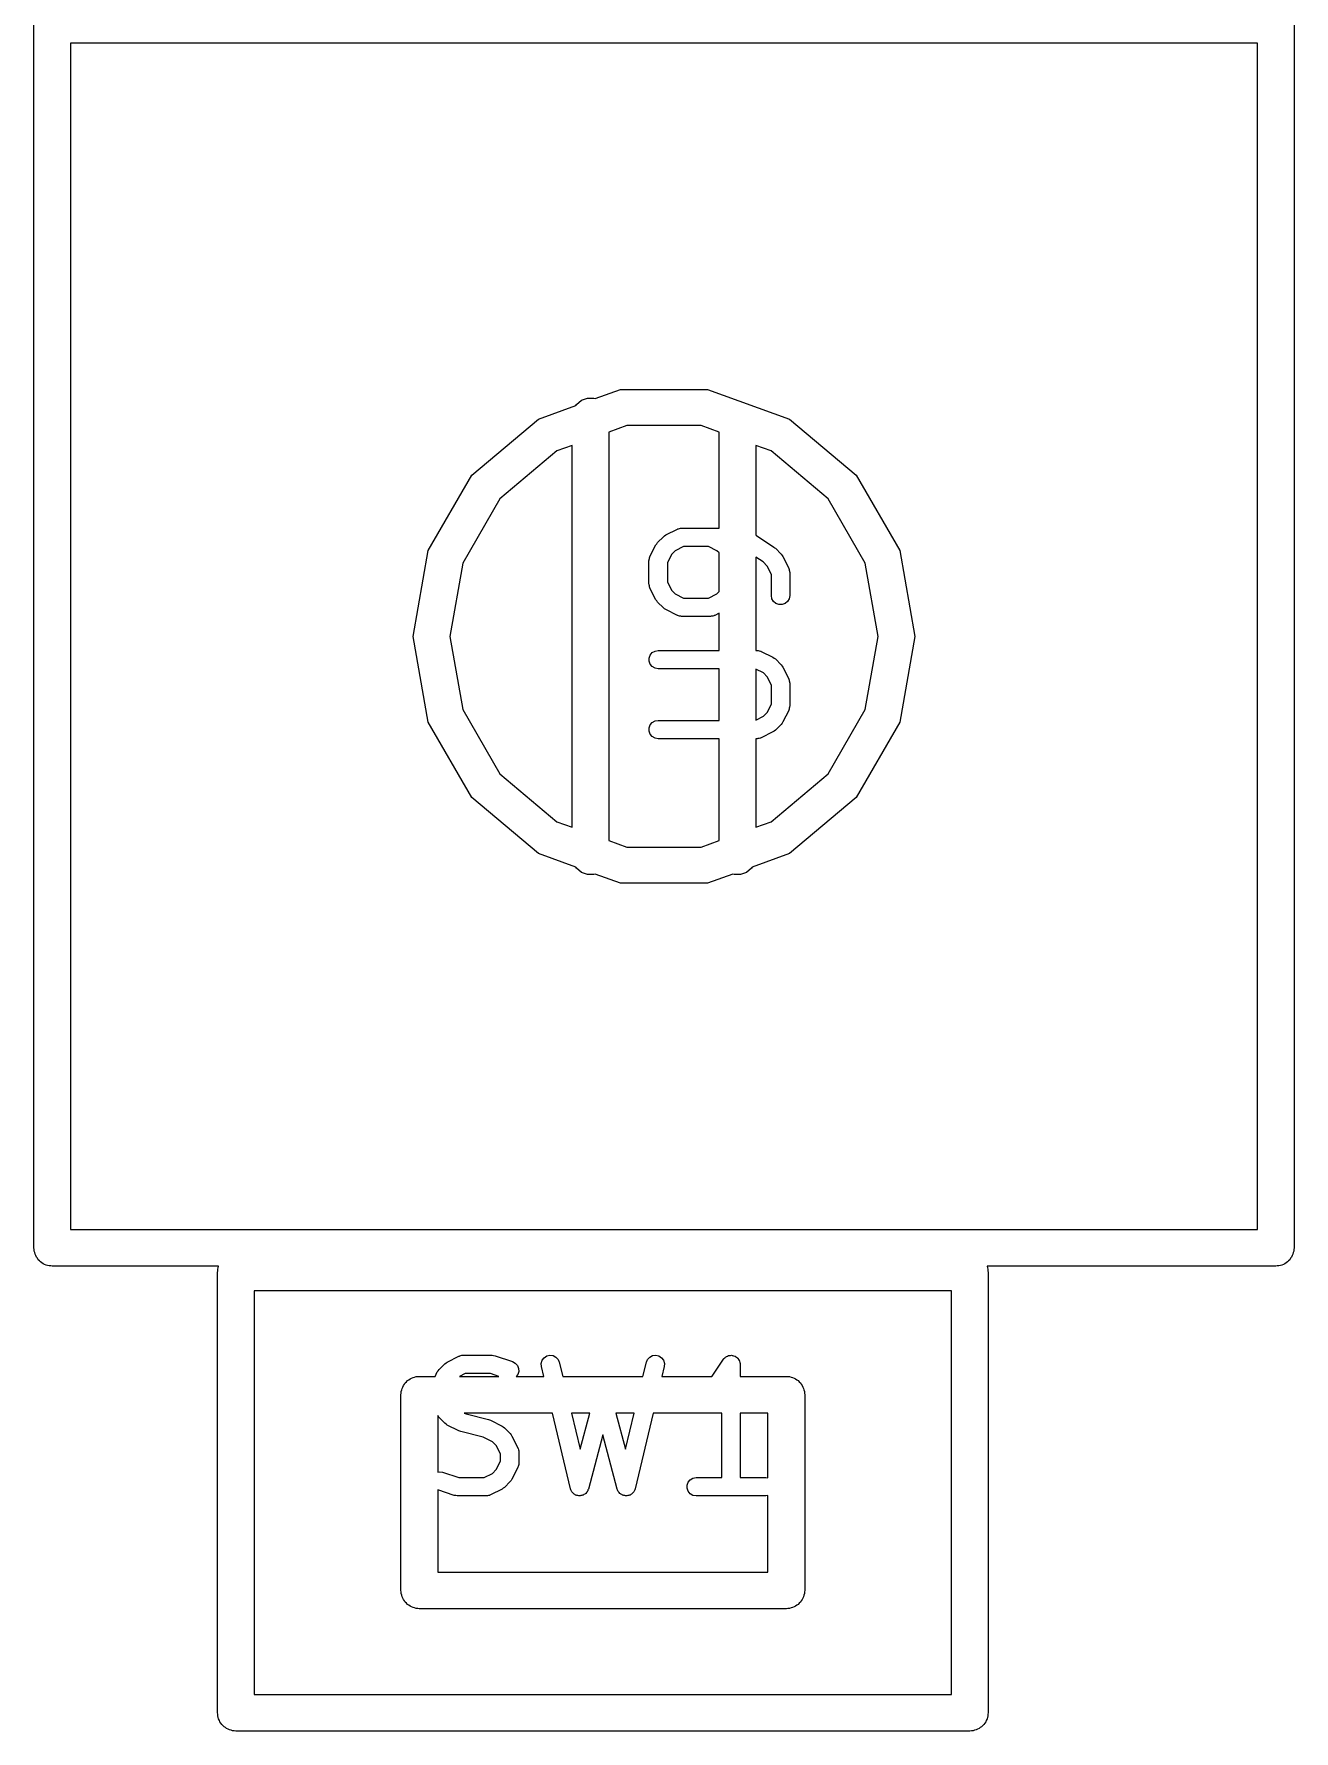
# Model space of a CAD drawing. Extents: x -2.2 to 75.9, y -81.1 to 9.2.
# Drawn here: x -0.15 to 10.15, y -71.45 to -57.58 of the extents above; entities that cross this region are included whole.
import ezdxf

# ---------------------------------------------------------------- set-up
doc = ezdxf.new("R2010")
doc.units = 0
doc.header["$MEASUREMENT"] = 0
doc.layers.add('BLACK', color=7, linetype='CONTINUOUS')

msp = doc.modelspace()

# ---------------------------------------------------------------- linework, layer by layer
at = {"layer": 'Black'}
for p, q in [((-0.15, -67.5), (-0.15, -57.5)), ((10.15, -57.5), (10.15, -67.5)), ((0.15, -57.65), (0.15, -67.35)), ((9.85, -57.65), (0.15, -57.65)), ((9.85, -67.35), (9.85, -57.65)), ((4.43731, -60.5564), (4.64402, -60.4811)), ((4.64402, -60.4811), (5.35598, -60.4811)), ((5.35598, -60.4811), (6.025, -60.7246)), ((3.975, -60.7246), (4.2791, -60.614)), ((4.2791, -60.614), (4.28509, -60.6036)), ((4.28509, -60.6036), (4.325, -60.5701)), ((4.325, -60.5701), (4.37395, -60.5523)), ((4.37395, -60.5523), (4.42605, -60.5523)), ((4.42605, -60.5523), (4.43731, -60.5564)), ((3.42961, -61.1823), (3.975, -60.7246)), ((6.025, -60.7246), (6.57039, -61.1823)), ((4.69612, -60.7766), (4.55, -60.8298)), ((4.55, -60.8298), (4.55, -64.1702)), ((5.30388, -60.7766), (4.69612, -60.7766)), ((5.45, -60.8298), (5.30388, -60.7766)), ((5.45, -61.6155), (5.45, -60.8298)), ((4.125, -60.9845), (3.65942, -61.3751)), ((4.25, -60.939), (4.125, -60.9845)), ((4.25, -64.061), (4.25, -60.939)), ((5.875, -60.9845), (5.75, -60.939)), ((5.75, -60.939), (5.75, -61.6731)), ((6.34058, -61.3751), (5.875, -60.9845)), ((3.07363, -61.7989), (3.42961, -61.1823)), ((6.57039, -61.1823), (6.92637, -61.7989)), ((3.65942, -61.3751), (3.35554, -61.9015)), ((6.64446, -61.9015), (6.34058, -61.3751)), ((4.93292, -61.7522), (4.94008, -61.7425)), ((4.94008, -61.7425), (4.94697, -61.7327)), ((4.94697, -61.7327), (4.99459, -61.6851)), ((4.99459, -61.6851), (5.00442, -61.6782)), ((5.00442, -61.6782), (5.01408, -61.671)), ((5.01408, -61.671), (5.10932, -61.6234)), ((5.10932, -61.6234), (5.11346, -61.6222)), ((5.11346, -61.6222), (5.1172, -61.62)), ((5.1172, -61.62), (5.12586, -61.6185)), ((5.12586, -61.6185), (5.13428, -61.616)), ((5.13428, -61.616), (5.1386, -61.6162)), ((5.1386, -61.6162), (5.14286, -61.6155)), ((5.14286, -61.6155), (5.45, -61.6155)), ((5.75, -61.6731), (5.75589, -61.6757)), ((5.75589, -61.6757), (5.89875, -61.7709)), ((2.95, -62.5), (3.07363, -61.7989)), ((4.87738, -61.881), (4.87813, -61.8767)), ((4.87738, -62.0714), (4.87738, -61.881)), ((4.87787, -61.8724), (4.88038, -61.864)), ((4.87813, -61.8767), (4.87787, -61.8724)), ((4.88038, -61.864), (4.8819, -61.8553)), ((4.8819, -61.8553), (4.88407, -61.8516)), ((4.88407, -61.8516), (4.8853, -61.8474)), ((4.8853, -61.8474), (4.93292, -61.7522)), ((5.06164, -61.8301), (5.02738, -61.8987)), ((5.09205, -61.7997), (5.06164, -61.8301)), ((5.16056, -61.7655), (5.09205, -61.7997)), ((5.36325, -61.7655), (5.16056, -61.7655)), ((5.43176, -61.7997), (5.36325, -61.7655)), ((5.45, -61.818), (5.43176, -61.7997)), ((5.45, -62.1344), (5.45, -61.818)), ((5.80936, -61.8916), (5.75, -61.852)), ((5.75, -61.852), (5.75, -62.6155)), ((5.89875, -61.7709), (5.90411, -61.7761)), ((5.90411, -61.7761), (5.91018, -61.7803)), ((5.91018, -61.7803), (5.95779, -61.8279)), ((5.95779, -61.8279), (5.96468, -61.8378)), ((5.96468, -61.8378), (5.97184, -61.8474)), ((5.97184, -61.8474), (6.01946, -61.9427)), ((6.92637, -61.7989), (7.05, -62.5)), ((3.35554, -61.9015), (3.25, -62.5)), ((5.02738, -61.8987), (5.02738, -62.0537)), ((5.84312, -61.9254), (5.80936, -61.8916)), ((5.87738, -61.9939), (5.84312, -61.9254)), ((5.87738, -62.1667), (5.87738, -61.9939)), ((6.01946, -61.9427), (6.02069, -61.9468)), ((6.02069, -61.9468), (6.02286, -61.9505)), ((6.02286, -61.9505), (6.02438, -61.9592)), ((6.02438, -61.9592), (6.02689, -61.9676)), ((6.02689, -61.9676), (6.02663, -61.9719)), ((6.02663, -61.9719), (6.02738, -61.9762)), ((6.02738, -61.9762), (6.02738, -62.1667)), ((6.75, -62.5), (6.64446, -61.9015)), ((4.87813, -62.0757), (4.87738, -62.0714)), ((4.87787, -62.08), (4.87813, -62.0757)), ((4.88038, -62.0884), (4.87787, -62.08)), ((4.8819, -62.0971), (4.88038, -62.0884)), ((4.88407, -62.1008), (4.8819, -62.0971)), ((4.8853, -62.105), (4.88407, -62.1008)), ((4.93292, -62.2002), (4.8853, -62.105)), ((5.02738, -62.0537), (5.06164, -62.1222)), ((5.06164, -62.1222), (5.09205, -62.1526)), ((5.09205, -62.1526), (5.16056, -62.1869)), ((5.36325, -62.1869), (5.43176, -62.1526)), ((5.43176, -62.1526), (5.45, -62.1344)), ((4.94008, -62.2099), (4.93292, -62.2002)), ((4.94697, -62.2197), (4.94008, -62.2099)), ((4.99459, -62.2673), (4.94697, -62.2197)), ((5.00442, -62.2742), (4.99459, -62.2673)), ((5.01408, -62.2814), (5.00442, -62.2742)), ((5.10932, -62.329), (5.01408, -62.2814)), ((5.16056, -62.1869), (5.36325, -62.1869)), ((5.8819, -62.1923), (5.87738, -62.1667)), ((5.89493, -62.2149), (5.8819, -62.1923)), ((5.91488, -62.2316), (5.89493, -62.2149)), ((5.93936, -62.2405), (5.91488, -62.2316)), ((5.9654, -62.2405), (5.93936, -62.2405)), ((5.98988, -62.2316), (5.9654, -62.2405)), ((6.00983, -62.2149), (5.98988, -62.2316)), ((6.02286, -62.1923), (6.00983, -62.2149)), ((6.02738, -62.1667), (6.02286, -62.1923)), ((5.11346, -62.3302), (5.10932, -62.329)), ((5.1172, -62.3324), (5.11346, -62.3302)), ((5.12586, -62.3339), (5.1172, -62.3324)), ((5.13428, -62.3364), (5.12586, -62.3339)), ((5.1386, -62.3362), (5.13428, -62.3364)), ((5.14286, -62.3369), (5.1386, -62.3362)), ((5.38095, -62.3369), (5.14286, -62.3369)), ((5.38521, -62.3362), (5.38095, -62.3369)), ((5.38953, -62.3364), (5.38521, -62.3362)), ((5.39795, -62.3339), (5.38953, -62.3364)), ((5.4066, -62.3324), (5.39795, -62.3339)), ((5.41035, -62.3302), (5.4066, -62.3324)), ((5.41449, -62.329), (5.41035, -62.3302)), ((5.45, -62.3112), (5.41449, -62.329)), ((5.45, -62.6155), (5.45, -62.3112)), ((3.07363, -63.2011), (2.95, -62.5)), ((3.25, -62.5), (3.35554, -63.0985)), ((6.64446, -63.0985), (6.75, -62.5)), ((7.05, -62.5), (6.92637, -63.2011)), ((4.87852, -62.6775), (4.88743, -62.653)), ((4.87852, -62.7035), (4.87852, -62.6775)), ((4.88743, -62.728), (4.87852, -62.7035)), ((4.88743, -62.653), (4.90417, -62.633)), ((4.90417, -62.633), (4.92673, -62.62)), ((4.92673, -62.62), (4.95238, -62.6155)), ((4.95238, -62.6155), (5.45, -62.6155)), ((5.75, -62.6155), (5.7619, -62.6155)), ((5.7619, -62.6155), (5.76616, -62.6162)), ((5.76616, -62.6162), (5.77048, -62.616)), ((5.77048, -62.616), (5.7789, -62.6185)), ((5.7789, -62.6185), (5.78756, -62.62)), ((5.78756, -62.62), (5.7913, -62.6222)), ((5.7913, -62.6222), (5.79545, -62.6234)), ((5.79545, -62.6234), (5.89068, -62.671)), ((5.89068, -62.671), (5.90034, -62.6782)), ((5.90034, -62.6782), (5.91018, -62.6851)), ((5.91018, -62.6851), (5.95779, -62.7327)), ((4.90417, -62.7479), (4.88743, -62.728)), ((4.92673, -62.761), (4.90417, -62.7479)), ((4.95238, -62.7655), (4.92673, -62.761)), ((5.45, -62.7655), (4.95238, -62.7655)), ((5.45, -63.1869), (5.45, -62.7655)), ((5.81272, -62.7997), (5.75, -62.7684)), ((5.75, -62.7684), (5.75, -63.184)), ((5.84312, -62.8301), (5.81272, -62.7997)), ((5.87738, -62.8987), (5.84312, -62.8301)), ((5.95779, -62.7327), (5.96468, -62.7425)), ((5.96468, -62.7425), (5.97184, -62.7522)), ((5.97184, -62.7522), (6.01946, -62.8474)), ((6.01946, -62.8474), (6.0207, -62.8516)), ((6.0207, -62.8516), (6.02286, -62.8553)), ((5.87738, -63.0537), (5.87738, -62.8987)), ((6.02286, -62.8553), (6.02438, -62.864)), ((6.02438, -62.864), (6.02689, -62.8724)), ((6.02689, -62.8724), (6.02663, -62.8767)), ((6.02663, -62.8767), (6.02738, -62.881)), ((6.02738, -62.881), (6.02738, -63.0714)), ((3.35554, -63.0985), (3.65942, -63.6249)), ((5.81272, -63.1526), (5.84312, -63.1222)), ((5.84312, -63.1222), (5.87738, -63.0537)), ((6.01946, -63.105), (5.97184, -63.2002)), ((6.0207, -63.1008), (6.01946, -63.105)), ((6.02286, -63.0971), (6.0207, -63.1008)), ((6.02438, -63.0884), (6.02286, -63.0971)), ((6.02689, -63.08), (6.02438, -63.0884)), ((6.02738, -63.0714), (6.02663, -63.0757)), ((6.02663, -63.0757), (6.02689, -63.08)), ((6.34058, -63.6249), (6.64446, -63.0985)), ((3.42961, -63.8177), (3.07363, -63.2011)), ((4.87852, -63.2489), (4.88743, -63.2244)), ((4.87852, -63.2749), (4.87852, -63.2489)), ((4.88743, -63.2244), (4.90417, -63.2045)), ((4.90417, -63.2045), (4.92673, -63.1914)), ((4.92673, -63.1914), (4.95238, -63.1869)), ((4.95238, -63.1869), (5.45, -63.1869)), ((5.75, -63.184), (5.81272, -63.1526)), ((5.91018, -63.2673), (5.90034, -63.2742)), ((5.95779, -63.2197), (5.91018, -63.2673)), ((5.96468, -63.2099), (5.95779, -63.2197)), ((5.97184, -63.2002), (5.96468, -63.2099)), ((6.92637, -63.2011), (6.57039, -63.8177)), ((4.88743, -63.2994), (4.87852, -63.2749)), ((4.90417, -63.3194), (4.88743, -63.2994)), ((4.92673, -63.3324), (4.90417, -63.3194)), ((4.95238, -63.3369), (4.92673, -63.3324)), ((5.45, -63.3369), (4.95238, -63.3369)), ((5.45, -64.1702), (5.45, -63.3369)), ((5.7619, -63.3369), (5.75, -63.3369)), ((5.75, -63.3369), (5.75, -64.061)), ((5.76616, -63.3362), (5.7619, -63.3369)), ((5.77048, -63.3364), (5.76616, -63.3362)), ((5.7789, -63.3339), (5.77048, -63.3364)), ((5.78756, -63.3324), (5.7789, -63.3339)), ((5.7913, -63.3302), (5.78756, -63.3324)), ((5.79545, -63.329), (5.7913, -63.3302)), ((5.89068, -63.2814), (5.79545, -63.329)), ((5.90034, -63.2742), (5.89068, -63.2814)), ((3.65942, -63.6249), (4.125, -64.0155)), ((5.875, -64.0155), (6.34058, -63.6249)), ((3.975, -64.2754), (3.42961, -63.8177)), ((6.57039, -63.8177), (6.025, -64.2754)), ((4.125, -64.0155), (4.25, -64.061)), ((5.75, -64.061), (5.875, -64.0155)), ((4.55, -64.1702), (4.69612, -64.2234)), ((4.69612, -64.2234), (5.30388, -64.2234)), ((5.30388, -64.2234), (5.45, -64.1702)), ((4.2791, -64.386), (3.975, -64.2754)), ((6.025, -64.2754), (5.7209, -64.386)), ((4.28509, -64.3964), (4.2791, -64.386)), ((4.325, -64.4299), (4.28509, -64.3964)), ((4.37395, -64.4477), (4.325, -64.4299)), ((4.42605, -64.4477), (4.37395, -64.4477)), ((4.43731, -64.4436), (4.42605, -64.4477)), ((4.64402, -64.5189), (4.43731, -64.4436)), ((5.56269, -64.4436), (5.35598, -64.5189)), ((5.57395, -64.4477), (5.56269, -64.4436)), ((5.62605, -64.4477), (5.57395, -64.4477)), ((5.675, -64.4299), (5.62605, -64.4477)), ((5.71491, -64.3964), (5.675, -64.4299)), ((5.7209, -64.386), (5.71491, -64.3964)), ((5.35598, -64.5189), (4.64402, -64.5189)), ((0.15, -67.35), (9.85, -67.35)), ((-0.14772, -67.5129), (-0.15, -67.5)), ((-0.14772, -67.526), (-0.14772, -67.5129)), ((-0.14323, -67.5384), (-0.14772, -67.526)), ((-0.14095, -67.5513), (-0.14323, -67.5384)), ((-0.13439, -67.5627), (-0.14095, -67.5513)), ((-0.1299, -67.575), (-0.13439, -67.5627)), ((10.1344, -67.5627), (10.1299, -67.575)), ((10.141, -67.5513), (10.1344, -67.5627)), ((10.1432, -67.5384), (10.141, -67.5513)), ((10.1477, -67.526), (10.1432, -67.5384)), ((10.15, -67.5), (10.1477, -67.5129)), ((10.1477, -67.5129), (10.1477, -67.526)), ((-0.12147, -67.5851), (-0.1299, -67.575)), ((-0.11491, -67.5964), (-0.12147, -67.5851)), ((-0.10485, -67.6049), (-0.11491, -67.5964)), ((-0.09642, -67.6149), (-0.10485, -67.6049)), ((-0.08505, -67.6215), (-0.09642, -67.6149)), ((-0.075, -67.6299), (-0.08505, -67.6215)), ((-0.06267, -67.6344), (-0.075, -67.6299)), ((-0.0513, -67.641), (-0.06267, -67.6344)), ((-0.03838, -67.6432), (-0.0513, -67.641)), ((-0.02605, -67.6477), (-0.03838, -67.6432)), ((-0.01293, -67.6477), (-0.02605, -67.6477)), ((0, -67.65), (-0.01293, -67.6477)), ((1.35882, -67.65), (0, -67.65)), ((1.35, -67.7), (1.35228, -67.6871)), ((1.35, -71.3), (1.35, -67.7)), ((1.35228, -67.674), (1.35677, -67.6616)), ((1.35228, -67.6871), (1.35228, -67.674)), ((1.35677, -67.6616), (1.35882, -67.65)), ((10, -67.65), (7.64118, -67.65)), ((7.64118, -67.65), (7.64323, -67.6616)), ((7.64323, -67.6616), (7.64772, -67.674)), ((7.64772, -67.674), (7.64772, -67.6871)), ((7.64772, -67.6871), (7.65, -67.7)), ((7.65, -67.7), (7.65, -71.3)), ((10.0129, -67.6477), (10, -67.65)), ((10.026, -67.6477), (10.0129, -67.6477)), ((10.0384, -67.6432), (10.026, -67.6477)), ((10.0513, -67.641), (10.0384, -67.6432)), ((10.0627, -67.6344), (10.0513, -67.641)), ((10.075, -67.6299), (10.0627, -67.6344)), ((10.0851, -67.6215), (10.075, -67.6299)), ((10.0964, -67.6149), (10.0851, -67.6215)), ((10.1049, -67.6049), (10.0964, -67.6149)), ((10.1149, -67.5964), (10.1049, -67.6049)), ((10.1215, -67.5851), (10.1149, -67.5964)), ((10.1299, -67.575), (10.1215, -67.5851)), ((1.65, -67.85), (1.65, -71.15)), ((7.35, -67.85), (1.65, -67.85)), ((7.35, -71.15), (7.35, -67.85)), ((3.22836, -68.4329), (3.3236, -68.3853)), ((3.3236, -68.3853), (3.32775, -68.3841)), ((3.32775, -68.3841), (3.33149, -68.3819)), ((3.33149, -68.3819), (3.34015, -68.3804)), ((3.34015, -68.3804), (3.34857, -68.3779)), ((3.34857, -68.3779), (3.35288, -68.3781)), ((3.35288, -68.3781), (3.35714, -68.3774)), ((3.35714, -68.3774), (3.59524, -68.3774)), ((3.59524, -68.3774), (3.60708, -68.3795)), ((3.60708, -68.3795), (3.61896, -68.3812)), ((3.61896, -68.3812), (3.76181, -68.4288)), ((4.00437, -68.4188), (4.0199, -68.3979)), ((4.0199, -68.3979), (4.04165, -68.3835)), ((4.04165, -68.3835), (4.06699, -68.3775)), ((4.06699, -68.3775), (4.09286, -68.3805)), ((4.09286, -68.3805), (4.11615, -68.3922)), ((4.11615, -68.3922), (4.13405, -68.4111)), ((4.86595, -68.4111), (4.88385, -68.3922)), ((4.88385, -68.3922), (4.90714, -68.3805)), ((4.90714, -68.3805), (4.93301, -68.3775)), ((4.93301, -68.3775), (4.95835, -68.3835)), ((4.95835, -68.3835), (4.9801, -68.3979)), ((4.9801, -68.3979), (4.99563, -68.4188)), ((5.49017, -68.4042), (5.49702, -68.3984)), ((5.49702, -68.3984), (5.50321, -68.3919)), ((5.50321, -68.3919), (5.50694, -68.3901)), ((5.50694, -68.3901), (5.51012, -68.3874)), ((5.51012, -68.3874), (5.51853, -68.3844)), ((5.51853, -68.3844), (5.52656, -68.3804)), ((5.52656, -68.3804), (5.53069, -68.3799)), ((5.53069, -68.3799), (5.53459, -68.3785)), ((5.53459, -68.3785), (5.54355, -68.3785)), ((5.54355, -68.3785), (5.55245, -68.3775)), ((5.55245, -68.3775), (5.55649, -68.3785)), ((5.55649, -68.3785), (5.56064, -68.3785)), ((5.56064, -68.3785), (5.56905, -68.3816)), ((5.56905, -68.3816), (5.57775, -68.3837)), ((5.57775, -68.3837), (5.58121, -68.386)), ((5.58121, -68.386), (5.58512, -68.3874)), ((5.58512, -68.3874), (5.59197, -68.3932)), ((5.59197, -68.3932), (5.59943, -68.3981)), ((5.59943, -68.3981), (5.60189, -68.4015)), ((5.60189, -68.4015), (5.60507, -68.4042)), ((3.12924, -68.55), (3.1472, -68.5141)), ((3.1472, -68.5141), (3.15437, -68.5044)), ((3.15437, -68.5044), (3.16125, -68.4946)), ((3.16125, -68.4946), (3.20887, -68.447)), ((3.20887, -68.447), (3.21871, -68.4401)), ((3.21871, -68.4401), (3.22836, -68.4329)), ((3.37485, -68.5274), (3.32961, -68.55)), ((3.58307, -68.5274), (3.37485, -68.5274)), ((3.65092, -68.55), (3.58307, -68.5274)), ((3.76181, -68.4288), (3.78472, -68.4413)), ((3.78472, -68.4413), (3.802, -68.4607)), ((3.80405, -68.5357), (3.79271, -68.55)), ((3.802, -68.4607), (3.81157, -68.485)), ((3.81228, -68.511), (3.80405, -68.5357)), ((3.81157, -68.485), (3.81228, -68.511)), ((3.99693, -68.4437), (4.00437, -68.4188)), ((3.99847, -68.4698), (3.99693, -68.4437)), ((4.01757, -68.55), (3.99847, -68.4698)), ((4.13405, -68.4111), (4.14439, -68.435)), ((4.14439, -68.435), (4.17177, -68.55)), ((4.82823, -68.55), (4.85561, -68.435)), ((4.85561, -68.435), (4.86595, -68.4111)), ((5.00153, -68.4698), (4.98243, -68.55)), ((4.99563, -68.4188), (5.00307, -68.4437)), ((5.00307, -68.4437), (5.00153, -68.4698)), ((5.3941, -68.5475), (5.48522, -68.4108)), ((5.48522, -68.4108), (5.48809, -68.4078)), ((5.48809, -68.4078), (5.49017, -68.4042)), ((5.60507, -68.4042), (5.60955, -68.4119)), ((5.60955, -68.4119), (5.61485, -68.4191)), ((5.61485, -68.4191), (5.61602, -68.4231)), ((5.61602, -68.4231), (5.6181, -68.4267)), ((5.6181, -68.4267), (5.61965, -68.4355)), ((5.61965, -68.4355), (5.62216, -68.4441)), ((5.62216, -68.4441), (5.6219, -68.4483)), ((5.6219, -68.4483), (5.62262, -68.4524)), ((5.62262, -68.4524), (5.62262, -68.55)), ((2.85228, -68.674), (2.85677, -68.6616)), ((2.85228, -68.6871), (2.85228, -68.674)), ((2.85677, -68.6616), (2.85905, -68.6487)), ((2.85905, -68.6487), (2.86561, -68.6373)), ((2.86561, -68.6373), (2.8701, -68.625)), ((2.8701, -68.625), (2.87853, -68.6149)), ((2.87853, -68.6149), (2.88509, -68.6036)), ((2.88509, -68.6036), (2.89515, -68.5951)), ((2.89515, -68.5951), (2.90358, -68.5851)), ((2.90358, -68.5851), (2.91495, -68.5785)), ((2.91495, -68.5785), (2.925, -68.5701)), ((2.925, -68.5701), (2.93733, -68.5656)), ((2.93733, -68.5656), (2.9487, -68.559)), ((2.9487, -68.559), (2.96162, -68.5568)), ((2.96162, -68.5568), (2.97395, -68.5523)), ((2.97395, -68.5523), (2.98707, -68.5523)), ((2.98707, -68.5523), (3, -68.55)), ((3, -68.55), (3.12924, -68.55)), ((3.32961, -68.55), (3.65092, -68.55)), ((3.79271, -68.55), (4.01757, -68.55)), ((4.17177, -68.55), (4.82823, -68.55)), ((4.98243, -68.55), (5.39155, -68.55)), ((5.39155, -68.55), (5.3941, -68.5475)), ((5.62262, -68.55), (6, -68.55)), ((6, -68.55), (6.01293, -68.5523)), ((6.01293, -68.5523), (6.02605, -68.5523)), ((6.02605, -68.5523), (6.03838, -68.5568)), ((6.03838, -68.5568), (6.0513, -68.559)), ((6.0513, -68.559), (6.06267, -68.5656)), ((6.06267, -68.5656), (6.075, -68.5701)), ((6.075, -68.5701), (6.08505, -68.5785)), ((6.08505, -68.5785), (6.09642, -68.5851)), ((6.09642, -68.5851), (6.10485, -68.5951)), ((6.10485, -68.5951), (6.11491, -68.6036)), ((6.11491, -68.6036), (6.12147, -68.6149)), ((6.12147, -68.6149), (6.1299, -68.625)), ((6.1299, -68.625), (6.13439, -68.6373)), ((6.13439, -68.6373), (6.14095, -68.6487)), ((6.14095, -68.6487), (6.14323, -68.6616)), ((6.14323, -68.6616), (6.14772, -68.674)), ((6.14772, -68.674), (6.14772, -68.6871)), ((2.85, -68.7), (2.85228, -68.6871)), ((2.85, -70.3), (2.85, -68.7)), ((6.14772, -68.6871), (6.15, -68.7)), ((6.15, -68.7), (6.15, -70.3)), ((3.15437, -68.8765), (3.15, -68.8706)), ((3.15, -68.8706), (3.15, -69.3328)), ((3.16125, -68.8864), (3.15437, -68.8765)), ((3.20887, -68.934), (3.16125, -68.8864)), ((3.21871, -68.9409), (3.20887, -68.934)), ((3.22836, -68.948), (3.21871, -68.9409)), ((3.3236, -68.9957), (3.22836, -68.948)), ((4.089, -68.85), (3.36771, -68.85)), ((3.36771, -68.85), (3.38332, -68.8578)), ((3.38332, -68.8578), (3.56581, -68.9034)), ((3.56581, -68.9034), (3.5733, -68.9068)), ((3.5733, -68.9068), (3.58116, -68.9091)), ((3.58116, -68.9091), (3.6764, -68.9567)), ((3.6764, -68.9567), (3.68606, -68.9639)), ((4.23656, -69.4698), (4.089, -68.85)), ((4.2432, -68.85), (4.31364, -69.1459)), ((4.39254, -68.85), (4.2432, -68.85)), ((4.31364, -69.1459), (4.39254, -68.85)), ((4.60746, -68.85), (4.68636, -69.1459)), ((4.7568, -68.85), (4.60746, -68.85)), ((4.68636, -69.1459), (4.7568, -68.85)), ((4.911, -68.85), (4.76344, -69.4698)), ((5.47262, -68.85), (4.911, -68.85)), ((5.47262, -69.3774), (5.47262, -68.85)), ((5.62262, -68.85), (5.62262, -69.3774)), ((5.85, -68.85), (5.62262, -68.85)), ((5.85, -69.3803), (5.85, -68.85)), ((3.33146, -68.998), (3.3236, -68.9957)), ((3.33895, -69.0013), (3.33146, -68.998)), ((3.52144, -69.047), (3.33895, -69.0013)), ((3.59843, -69.0854), (3.52144, -69.047)), ((3.62884, -69.1159), (3.59843, -69.0854)), ((3.68606, -68.9639), (3.69589, -68.9708)), ((3.69589, -68.9708), (3.74351, -69.0184)), ((3.74351, -69.0184), (3.75039, -69.0282)), ((3.75039, -69.0282), (3.75756, -69.0379)), ((3.75756, -69.0379), (3.80518, -69.1331)), ((4.5, -69.0292), (4.38199, -69.4717)), ((4.61801, -69.4717), (4.5, -69.0292)), ((3.6631, -69.1844), (3.62884, -69.1159)), ((3.6631, -69.2442), (3.6631, -69.1844)), ((3.80518, -69.1331), (3.80641, -69.1373)), ((3.80641, -69.1373), (3.80857, -69.141)), ((3.80857, -69.141), (3.8101, -69.1497)), ((3.8101, -69.1497), (3.8126, -69.1581)), ((3.8126, -69.1581), (3.81234, -69.1624)), ((3.81234, -69.1624), (3.8131, -69.1667)), ((3.8131, -69.1667), (3.8131, -69.2619)), ((3.15, -69.3328), (3.16462, -69.3298)), ((3.16462, -69.3298), (3.19038, -69.3336)), ((3.19038, -69.3336), (3.32169, -69.3774)), ((3.52991, -69.3774), (3.59843, -69.3431)), ((3.59843, -69.3431), (3.62884, -69.3127)), ((3.62884, -69.3127), (3.6631, -69.2442)), ((3.80518, -69.2954), (3.75756, -69.3907)), ((3.80641, -69.2913), (3.80518, -69.2954)), ((3.80857, -69.2876), (3.80641, -69.2913)), ((3.8101, -69.2789), (3.80857, -69.2876)), ((3.8126, -69.2705), (3.8101, -69.2789)), ((3.8131, -69.2619), (3.81234, -69.2662)), ((3.81234, -69.2662), (3.8126, -69.2705)), ((3.28581, -69.5235), (3.15, -69.4783)), ((3.15, -69.4783), (3.15, -70.15)), ((3.32169, -69.3774), (3.52991, -69.3774)), ((3.6764, -69.4718), (3.58116, -69.5195)), ((3.68606, -69.4647), (3.6764, -69.4718)), ((3.69589, -69.4578), (3.68606, -69.4647)), ((3.74351, -69.4102), (3.69589, -69.4578)), ((3.75039, -69.4003), (3.74351, -69.4102)), ((3.75756, -69.3907), (3.75039, -69.4003)), ((4.2396, -69.4768), (4.23656, -69.4698)), ((4.24159, -69.4842), (4.2396, -69.4768)), ((4.24473, -69.4886), (4.24159, -69.4842)), ((4.2469, -69.4937), (4.24473, -69.4886)), ((4.25216, -69.4992), (4.2469, -69.4937)), ((4.25655, -69.5055), (4.25216, -69.4992)), ((4.26104, -69.5086), (4.25655, -69.5055)), ((4.2648, -69.5126), (4.26104, -69.5086)), ((4.27163, -69.516), (4.2648, -69.5126)), ((4.35648, -69.5099), (4.35262, -69.5138)), ((4.36105, -69.5069), (4.35648, -69.5099)), ((4.36561, -69.5007), (4.36105, -69.5069)), ((4.37101, -69.4953), (4.36561, -69.5007)), ((4.37332, -69.4904), (4.37101, -69.4953)), ((4.37658, -69.486), (4.37332, -69.4904)), ((4.37877, -69.4786), (4.37658, -69.486)), ((4.38199, -69.4717), (4.37877, -69.4786)), ((4.62123, -69.4786), (4.61801, -69.4717)), ((4.62342, -69.486), (4.62123, -69.4786)), ((4.62668, -69.4904), (4.62342, -69.486)), ((4.62899, -69.4953), (4.62668, -69.4904)), ((4.63439, -69.5007), (4.62899, -69.4953)), ((4.63895, -69.5069), (4.63439, -69.5007)), ((4.64352, -69.5099), (4.63895, -69.5069)), ((4.64739, -69.5138), (4.64352, -69.5099)), ((4.7352, -69.5126), (4.72837, -69.516)), ((4.73895, -69.5086), (4.7352, -69.5126)), ((4.74345, -69.5055), (4.73895, -69.5086)), ((4.74784, -69.4992), (4.74345, -69.5055)), ((4.7531, -69.4937), (4.74784, -69.4992)), ((4.75527, -69.4886), (4.7531, -69.4937)), ((4.75841, -69.4842), (4.75527, -69.4886)), ((4.7604, -69.4768), (4.75841, -69.4842)), ((4.76344, -69.4698), (4.7604, -69.4768)), ((5.18804, -69.4394), (5.19695, -69.4149)), ((5.18804, -69.4654), (5.18804, -69.4394)), ((5.19695, -69.4899), (5.18804, -69.4654)), ((5.19695, -69.4149), (5.2137, -69.3949)), ((5.2137, -69.5098), (5.19695, -69.4899)), ((5.2137, -69.3949), (5.23625, -69.3819)), ((5.23625, -69.5229), (5.2137, -69.5098)), ((5.23625, -69.3819), (5.2619, -69.3774)), ((5.2619, -69.3774), (5.47262, -69.3774)), ((5.62262, -69.3774), (5.83333, -69.3774)), ((5.83333, -69.3774), (5.85, -69.3803)), ((3.29769, -69.5253), (3.28581, -69.5235)), ((3.30952, -69.5274), (3.29769, -69.5253)), ((3.54762, -69.5274), (3.30952, -69.5274)), ((3.55188, -69.5266), (3.54762, -69.5274)), ((3.55619, -69.5269), (3.55188, -69.5266)), ((3.56461, -69.5244), (3.55619, -69.5269)), ((3.57327, -69.5229), (3.56461, -69.5244)), ((3.57702, -69.5207), (3.57327, -69.5229)), ((3.58116, -69.5195), (3.57702, -69.5207)), ((4.27791, -69.5204), (4.27163, -69.516)), ((4.2832, -69.5218), (4.27791, -69.5204)), ((4.28809, -69.5243), (4.2832, -69.5218)), ((4.29569, -69.5251), (4.28809, -69.5243)), ((4.30308, -69.5271), (4.29569, -69.5251)), ((4.30853, -69.5266), (4.30308, -69.5271)), ((4.31396, -69.5272), (4.30853, -69.5266)), ((4.32141, -69.5255), (4.31396, -69.5272)), ((4.32902, -69.5248), (4.32141, -69.5255)), ((4.33397, -69.5225), (4.32902, -69.5248)), ((4.3393, -69.5212), (4.33397, -69.5225)), ((4.34569, -69.517), (4.3393, -69.5212)), ((4.35262, -69.5138), (4.34569, -69.517)), ((4.65431, -69.517), (4.64739, -69.5138)), ((4.6607, -69.5212), (4.65431, -69.517)), ((4.66602, -69.5225), (4.6607, -69.5212)), ((4.67098, -69.5248), (4.66602, -69.5225)), ((4.6786, -69.5255), (4.67098, -69.5248)), ((4.68604, -69.5272), (4.6786, -69.5255)), ((4.69147, -69.5266), (4.68604, -69.5272)), ((4.69692, -69.5271), (4.69147, -69.5266)), ((4.70432, -69.5251), (4.69692, -69.5271)), ((4.71191, -69.5243), (4.70432, -69.5251)), ((4.7168, -69.5218), (4.71191, -69.5243)), ((4.72209, -69.5204), (4.7168, -69.5218)), ((4.72837, -69.516), (4.72209, -69.5204)), ((5.2619, -69.5274), (5.23625, -69.5229)), ((5.83333, -69.5274), (5.2619, -69.5274)), ((5.85, -69.5244), (5.83333, -69.5274)), ((5.85, -70.15), (5.85, -69.5244)), ((3.15, -70.15), (5.85, -70.15)), ((2.85228, -70.3129), (2.85, -70.3)), ((2.85228, -70.326), (2.85228, -70.3129)), ((2.85677, -70.3384), (2.85228, -70.326)), ((2.85905, -70.3513), (2.85677, -70.3384)), ((6.14323, -70.3384), (6.14095, -70.3513)), ((6.14772, -70.326), (6.14323, -70.3384)), ((6.15, -70.3), (6.14772, -70.3129)), ((6.14772, -70.3129), (6.14772, -70.326)), ((2.86561, -70.3627), (2.85905, -70.3513)), ((2.8701, -70.375), (2.86561, -70.3627)), ((2.87853, -70.3851), (2.8701, -70.375)), ((2.88509, -70.3964), (2.87853, -70.3851)), ((2.89515, -70.4049), (2.88509, -70.3964)), ((2.90358, -70.4149), (2.89515, -70.4049)), ((2.91495, -70.4215), (2.90358, -70.4149)), ((2.925, -70.4299), (2.91495, -70.4215)), ((2.93733, -70.4344), (2.925, -70.4299)), ((2.9487, -70.441), (2.93733, -70.4344)), ((2.96162, -70.4432), (2.9487, -70.441)), ((2.97395, -70.4477), (2.96162, -70.4432)), ((2.98707, -70.4477), (2.97395, -70.4477)), ((3, -70.45), (2.98707, -70.4477)), ((6, -70.45), (3, -70.45)), ((6.01293, -70.4477), (6, -70.45)), ((6.02605, -70.4477), (6.01293, -70.4477)), ((6.03838, -70.4432), (6.02605, -70.4477)), ((6.0513, -70.441), (6.03838, -70.4432)), ((6.06267, -70.4344), (6.0513, -70.441)), ((6.075, -70.4299), (6.06267, -70.4344)), ((6.08505, -70.4215), (6.075, -70.4299)), ((6.09642, -70.4149), (6.08505, -70.4215)), ((6.10485, -70.4049), (6.09642, -70.4149)), ((6.11491, -70.3964), (6.10485, -70.4049)), ((6.12147, -70.3851), (6.11491, -70.3964)), ((6.1299, -70.375), (6.12147, -70.3851)), ((6.13439, -70.3627), (6.1299, -70.375)), ((6.14095, -70.3513), (6.13439, -70.3627)), ((1.65, -71.15), (7.35, -71.15)), ((1.35228, -71.3129), (1.35, -71.3)), ((1.35228, -71.326), (1.35228, -71.3129)), ((7.65, -71.3), (7.64772, -71.3129)), ((7.64772, -71.3129), (7.64772, -71.326)), ((1.35677, -71.3384), (1.35228, -71.326)), ((1.35905, -71.3513), (1.35677, -71.3384)), ((1.36561, -71.3627), (1.35905, -71.3513)), ((1.3701, -71.375), (1.36561, -71.3627)), ((1.37853, -71.3851), (1.3701, -71.375)), ((1.38509, -71.3964), (1.37853, -71.3851)), ((1.39515, -71.4049), (1.38509, -71.3964)), ((1.40358, -71.4149), (1.39515, -71.4049)), ((1.41495, -71.4215), (1.40358, -71.4149)), ((1.425, -71.4299), (1.41495, -71.4215)), ((1.43733, -71.4344), (1.425, -71.4299)), ((1.4487, -71.441), (1.43733, -71.4344)), ((1.46162, -71.4432), (1.4487, -71.441)), ((1.47395, -71.4477), (1.46162, -71.4432)), ((1.48707, -71.4477), (1.47395, -71.4477)), ((1.5, -71.45), (1.48707, -71.4477)), ((7.5, -71.45), (1.5, -71.45)), ((7.51293, -71.4477), (7.5, -71.45)), ((7.52605, -71.4477), (7.51293, -71.4477)), ((7.53838, -71.4432), (7.52605, -71.4477)), ((7.5513, -71.441), (7.53838, -71.4432)), ((7.56267, -71.4344), (7.5513, -71.441)), ((7.575, -71.4299), (7.56267, -71.4344)), ((7.58505, -71.4215), (7.575, -71.4299)), ((7.59642, -71.4149), (7.58505, -71.4215)), ((7.60485, -71.4049), (7.59642, -71.4149)), ((7.61491, -71.3964), (7.60485, -71.4049)), ((7.62147, -71.3851), (7.61491, -71.3964)), ((7.6299, -71.375), (7.62147, -71.3851)), ((7.63439, -71.3627), (7.6299, -71.375)), ((7.64095, -71.3513), (7.63439, -71.3627)), ((7.64323, -71.3384), (7.64095, -71.3513)), ((7.64772, -71.326), (7.64323, -71.3384))]:
    msp.add_line(p, q, dxfattribs=at)

doc.saveas('drawing.dxf')
